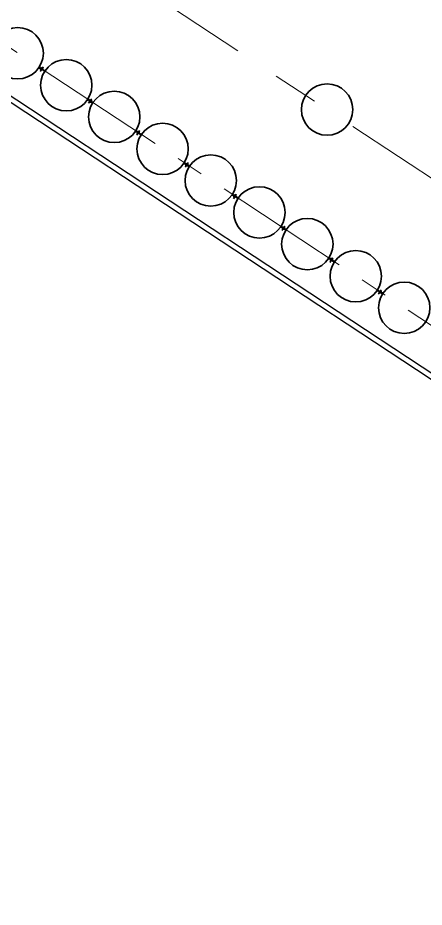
# Model space of a CAD drawing. Header units: millimetres. Extents: x 0 to 581027, y 0 to 6627194.
# Drawn here: x 580651.76 to 580663, y 6625630.98 to 6625655.58 of the extents above; entities that cross this region are included whole.
import ezdxf

# ---------------------------------------------------------------- set-up
doc = ezdxf.new("R2010")
doc.units = ezdxf.units.MM
doc.linetypes.add('CENTERX2', pattern=[20.32, 12.7, -2.54, 2.54, -2.54])
doc.linetypes.add('CONTINOUS', pattern=[0])
for name, color, linetype, lineweight in [('ГР_Верх_строение', 250, 'CONTINOUS', 30), ('ГР_Причал 5_СО8', 123, 'Continuous', 35), ('ГР_Разбивочная ось', 2, 'CENTERX2', 13), ('ГР_Фасонный профиль 2415', 3, 'Continuous', 35), ('ГР_Фасонный профиль 2416', 60, 'Continuous', 35), ('ГР_ШТС1_1а', 4, 'Continuous', 35), ('ГР_ШТС2_1а', 21, 'Continuous', 35), ('ГР_ШТС3д_1а', 111, 'Continuous', 35)]:
    doc.layers.add(name, color=color, linetype=linetype, lineweight=lineweight)
doc.layers.add('Этап 5.2 верхняя бровка', color=7, linetype='Continuous')
doc.layers.add('Этап 5.2 нижняя бровка', color=7, linetype='Continuous')

msp = doc.modelspace()

# ---------------------------------------------------------------- linework, layer by layer
at = {"layer": 'Defpoints', "ltscale": 0.5, "extrusion": (-3.16225e-05, -2.58101e-05, 1), "elevation": -3.288}
for points in [[(580652.39, 6625654.1), (580652.39, 6625654.1), (580652.39, 6625654.1), (580652.39, 6625654.1), (580652.47, 6625654.22)], [(580653.72, 6625653.22), (580653.72, 6625653.22), (580653.72, 6625653.22), (580653.72, 6625653.22), (580653.81, 6625653.34)], [(580655.06, 6625652.34), (580655.06, 6625652.34), (580655.06, 6625652.34), (580655.06, 6625652.34), (580655.14, 6625652.46)], [(580656.4, 6625651.46), (580656.4, 6625651.46), (580656.4, 6625651.46), (580656.4, 6625651.46), (580656.48, 6625651.58)], [(580657.73, 6625650.58), (580657.73, 6625650.58), (580657.73, 6625650.58), (580657.73, 6625650.58), (580657.81, 6625650.7)], [(580659.07, 6625649.7), (580659.07, 6625649.7), (580659.07, 6625649.7), (580659.07, 6625649.7), (580659.15, 6625649.82)], [(580660.4, 6625648.82), (580660.4, 6625648.82), (580660.4, 6625648.82), (580660.4, 6625648.82), (580660.48, 6625648.94)], [(580661.74, 6625647.94), (580661.74, 6625647.94), (580661.74, 6625647.94), (580661.74, 6625647.94), (580661.82, 6625648.06)]]:
    msp.add_lwpolyline(points, dxfattribs=at)
at = {"layer": 'Defpoints', "ltscale": 0.5, "extrusion": (1.66525e-07, 4.28526e-05, 1), "elevation": 1.233}
for points in [[(580652.39, 6625654.1), (580652.39, 6625654.1), (580652.39, 6625654.1), (580652.39, 6625654.1), (580652.47, 6625654.22)], [(580653.72, 6625653.22), (580653.72, 6625653.22), (580653.72, 6625653.22), (580653.72, 6625653.22), (580653.81, 6625653.34)], [(580657.73, 6625650.58), (580657.73, 6625650.58), (580657.73, 6625650.58), (580657.73, 6625650.58), (580657.81, 6625650.7)], [(580659.07, 6625649.7), (580659.07, 6625649.7), (580659.07, 6625649.7), (580659.07, 6625649.7), (580659.15, 6625649.82)]]:
    msp.add_lwpolyline(points, dxfattribs=at)
at = {"layer": 'Defpoints', "ltscale": 0.5, "extrusion": (1.82928e-05, 5.32664e-05, 1), "elevation": 2.994}
for points in [[(580655.06, 6625652.34), (580655.06, 6625652.34), (580655.06, 6625652.34), (580655.06, 6625652.34), (580655.14, 6625652.46)], [(580656.4, 6625651.46), (580656.4, 6625651.46), (580656.4, 6625651.46), (580656.4, 6625651.46), (580656.48, 6625651.58)], [(580660.4, 6625648.82), (580660.4, 6625648.82), (580660.4, 6625648.82), (580660.4, 6625648.82), (580660.48, 6625648.94)], [(580661.74, 6625647.94), (580661.74, 6625647.94), (580661.74, 6625647.94), (580661.74, 6625647.94), (580661.82, 6625648.06)]]:
    msp.add_lwpolyline(points, dxfattribs=at)
at = {"layer": 'ГР_Верх_строение', "color": 6, "ltscale": 10, "elevation": 0}
msp.add_lwpolyline([(580875.68, 6625540.31), (580823.2, 6625540.31), (580560.198, 6625713.617)], dxfattribs=at)
at = {"layer": 'ГР_Причал 5_СО8', "ltscale": 100, "extrusion": (1.84014e-06, -1.21471e-06, 1)}
msp.add_circle((580660.31, 6625653.04, 0.11), 0.71, dxfattribs=at)
at = {"layer": 'ГР_Разбивочная ось', "ltscale": 0.5, "elevation": 0}
msp.add_lwpolyline([(580810.55, 6625554.04), (580563.28, 6625716.98)], dxfattribs=at)
at = {"layer": 'ГР_Разбивочная ось', "ltscale": 0.3, "elevation": 0}
msp.add_lwpolyline([(580880.21, 6625541.41), (580823.53, 6625541.41), (580561.41, 6625714.14)], dxfattribs=at)
at = {"layer": 'ГР_Фасонный профиль 2415', "extrusion": (1.66525e-07, 4.28526e-05, 1), "elevation": 1.233}
for points in [[(580652.41, 6625654.16, 0.414214), (580652.41, 6625654.15), (580652.42, 6625654.15, 0.376367), (580652.42, 6625654.15), (580652.42, 6625654.15, -0.57735), (580652.43, 6625654.16), (580652.49, 6625654.12, -0.339454), (580652.49, 6625654.11), (580652.49, 6625654.11, 0.339454), (580652.49, 6625654.1, 0.414214), (580652.5, 6625654.1, -0.135884), (580652.5, 6625654.12, -0.135884), (580652.51, 6625654.13, 0.414214), (580652.51, 6625654.13, 0.339454), (580652.5, 6625654.13), (580652.5, 6625654.13, -0.339454), (580652.49, 6625654.13), (580652.44, 6625654.17, -0.57735), (580652.44, 6625654.17), (580652.44, 6625654.18, 0.287204), (580652.44, 6625654.18), (580652.44, 6625654.18, 0.414214), (580652.42, 6625654.18)], [(580653.77, 6625653.27, -0.414214), (580653.76, 6625653.26), (580653.76, 6625653.27, -0.376367), (580653.76, 6625653.27), (580653.76, 6625653.27, 0.57735), (580653.76, 6625653.28), (580653.7, 6625653.32, 0.339454), (580653.7, 6625653.32), (580653.69, 6625653.31, -0.339454), (580653.68, 6625653.31, -0.414214), (580653.68, 6625653.32, 0.135884), (580653.69, 6625653.33, 0.135884), (580653.7, 6625653.35, -0.414214), (580653.7, 6625653.35, -0.339454), (580653.71, 6625653.34), (580653.71, 6625653.33, 0.339454), (580653.71, 6625653.33), (580653.77, 6625653.29, 0.57735), (580653.77, 6625653.29), (580653.77, 6625653.3, -0.287204), (580653.78, 6625653.3), (580653.78, 6625653.29, -0.414214), (580653.78, 6625653.28)], [(580657.75, 6625650.64, 0.414214), (580657.76, 6625650.63), (580657.76, 6625650.63, 0.376367), (580657.76, 6625650.63), (580657.76, 6625650.63, -0.57735), (580657.77, 6625650.64), (580657.83, 6625650.6, -0.339454), (580657.83, 6625650.59), (580657.83, 6625650.59, 0.339454), (580657.83, 6625650.58, 0.414214), (580657.84, 6625650.58, -0.135884), (580657.84, 6625650.6, -0.135884), (580657.86, 6625650.61, 0.414214), (580657.85, 6625650.61, 0.339454), (580657.84, 6625650.61), (580657.84, 6625650.61, -0.339454), (580657.83, 6625650.61), (580657.78, 6625650.65, -0.57735), (580657.78, 6625650.65), (580657.78, 6625650.66, 0.287204), (580657.78, 6625650.66), (580657.78, 6625650.66, 0.414214), (580657.77, 6625650.66)], [(580659.11, 6625649.75, -0.414214), (580659.1, 6625649.74), (580659.1, 6625649.75, -0.376367), (580659.1, 6625649.75), (580659.1, 6625649.75, 0.57735), (580659.1, 6625649.76), (580659.04, 6625649.8, 0.339454), (580659.04, 6625649.8), (580659.04, 6625649.79, -0.339454), (580659.02, 6625649.79, -0.414214), (580659.02, 6625649.8, 0.135884), (580659.04, 6625649.81, 0.135884), (580659.04, 6625649.83, -0.414214), (580659.05, 6625649.83, -0.339454), (580659.05, 6625649.82), (580659.05, 6625649.81, 0.339454), (580659.05, 6625649.81), (580659.11, 6625649.77, 0.57735), (580659.11, 6625649.77), (580659.12, 6625649.78, -0.287204), (580659.12, 6625649.78), (580659.12, 6625649.77, -0.414214), (580659.12, 6625649.76)]]:
    msp.add_lwpolyline(points, format="xyb", close=True, dxfattribs=at)
at = {"layer": 'ГР_Фасонный профиль 2415', "extrusion": (1.82928e-05, 5.32664e-05, 1), "elevation": 2.994}
for points in [[(580655.08, 6625652.4, 0.414214), (580655.09, 6625652.39), (580655.09, 6625652.39, 0.376367), (580655.09, 6625652.39), (580655.09, 6625652.39, -0.57735), (580655.1, 6625652.4), (580655.16, 6625652.36, -0.339454), (580655.16, 6625652.35), (580655.16, 6625652.35, 0.339454), (580655.16, 6625652.34, 0.414214), (580655.17, 6625652.34, -0.135884), (580655.17, 6625652.36, -0.135884), (580655.18, 6625652.37, 0.414214), (580655.18, 6625652.37, 0.339454), (580655.17, 6625652.37), (580655.17, 6625652.37, -0.339454), (580655.16, 6625652.37), (580655.11, 6625652.41, -0.57735), (580655.11, 6625652.41), (580655.11, 6625652.42, 0.287204), (580655.11, 6625652.42), (580655.11, 6625652.42, 0.414214), (580655.1, 6625652.42)], [(580656.44, 6625651.51, -0.414214), (580656.43, 6625651.5), (580656.43, 6625651.51, -0.376367), (580656.43, 6625651.51), (580656.43, 6625651.51, 0.57735), (580656.43, 6625651.52), (580656.37, 6625651.56, 0.339454), (580656.37, 6625651.56), (580656.37, 6625651.55, -0.339454), (580656.35, 6625651.55, -0.414214), (580656.35, 6625651.56, 0.135884), (580656.36, 6625651.57, 0.135884), (580656.37, 6625651.59, -0.414214), (580656.38, 6625651.59, -0.339454), (580656.38, 6625651.57), (580656.38, 6625651.57, 0.339454), (580656.38, 6625651.57), (580656.44, 6625651.53, 0.57735), (580656.44, 6625651.53), (580656.44, 6625651.54, -0.287204), (580656.45, 6625651.54), (580656.45, 6625651.53, -0.414214), (580656.45, 6625651.52)], [(580660.43, 6625648.88, 0.414214), (580660.43, 6625648.87), (580660.43, 6625648.87, 0.376367), (580660.43, 6625648.87), (580660.43, 6625648.87, -0.57735), (580660.44, 6625648.88), (580660.5, 6625648.84, -0.339454), (580660.5, 6625648.83), (580660.5, 6625648.83, 0.339454), (580660.5, 6625648.82, 0.414214), (580660.51, 6625648.82, -0.135884), (580660.51, 6625648.84, -0.135884), (580660.53, 6625648.85, 0.414214), (580660.53, 6625648.85, 0.339454), (580660.51, 6625648.85), (580660.51, 6625648.85, -0.339454), (580660.51, 6625648.85), (580660.45, 6625648.89, -0.57735), (580660.45, 6625648.89), (580660.45, 6625648.9, 0.287204), (580660.45, 6625648.9), (580660.45, 6625648.9, 0.414214), (580660.44, 6625648.9)], [(580661.78, 6625647.99, -0.414214), (580661.77, 6625647.98), (580661.77, 6625647.99, -0.376367), (580661.77, 6625647.99), (580661.77, 6625647.99, 0.57735), (580661.77, 6625648), (580661.72, 6625648.04, 0.339454), (580661.71, 6625648.04), (580661.71, 6625648.03, -0.339454), (580661.7, 6625648.03, -0.414214), (580661.69, 6625648.04, 0.135884), (580661.71, 6625648.05, 0.135884), (580661.71, 6625648.07, -0.414214), (580661.72, 6625648.07, -0.339454), (580661.72, 6625648.05), (580661.72, 6625648.05, 0.339454), (580661.72, 6625648.05), (580661.78, 6625648.01, 0.57735), (580661.79, 6625648.01), (580661.79, 6625648.02, -0.287204), (580661.79, 6625648.02), (580661.79, 6625648.01, -0.414214), (580661.8, 6625648)]]:
    msp.add_lwpolyline(points, format="xyb", close=True, dxfattribs=at)
at = {"layer": 'ГР_Фасонный профиль 2416', "extrusion": (-3.16225e-05, -2.58101e-05, 1), "elevation": -3.288}
for points in [[(580652.41, 6625654.17), (580652.41, 6625654.16, 0.414214), (580652.41, 6625654.15), (580652.42, 6625654.15, 0.482551), (580652.42, 6625654.15), (580652.42, 6625654.15, -0.414214), (580652.43, 6625654.15), (580652.43, 6625654.15, -0.414214), (580652.43, 6625654.14), (580652.43, 6625654.14, -0.414214), (580652.41, 6625654.14), (580652.4, 6625654.14, -0.296184), (580652.39, 6625654.16, 0.414214), (580652.39, 6625654.18), (580652.37, 6625654.2, 0.339454), (580652.36, 6625654.2), (580652.36, 6625654.19, -0.339454), (580652.35, 6625654.19, -0.414214), (580652.35, 6625654.2, 0.135884), (580652.36, 6625654.21, 0.135884), (580652.36, 6625654.23, -0.414214), (580652.37, 6625654.23, -0.339454), (580652.37, 6625654.22), (580652.37, 6625654.21, 0.339454), (580652.37, 6625654.21), (580652.4, 6625654.19, 0.414214), (580652.42, 6625654.2, -0.296184), (580652.44, 6625654.2), (580652.45, 6625654.19, -0.414214), (580652.45, 6625654.17), (580652.45, 6625654.17, -0.414214), (580652.44, 6625654.17), (580652.44, 6625654.17, -0.414214), (580652.44, 6625654.17), (580652.44, 6625654.18, 0.482551), (580652.44, 6625654.18), (580652.43, 6625654.19, 0.414214), (580652.42, 6625654.18)], [(580653.78, 6625653.27), (580653.77, 6625653.26, -0.414214), (580653.76, 6625653.26), (580653.76, 6625653.26, -0.482551), (580653.76, 6625653.27), (580653.76, 6625653.27, 0.414214), (580653.76, 6625653.28), (580653.76, 6625653.28, 0.414214), (580653.74, 6625653.27), (580653.74, 6625653.27, 0.414214), (580653.75, 6625653.25), (580653.75, 6625653.25, 0.296184), (580653.78, 6625653.25, -0.414214), (580653.8, 6625653.25), (580653.82, 6625653.24, -0.339454), (580653.82, 6625653.23), (580653.82, 6625653.23, 0.339454), (580653.83, 6625653.22, 0.414214), (580653.83, 6625653.22, -0.135884), (580653.84, 6625653.24, -0.135884), (580653.85, 6625653.25, 0.414214), (580653.85, 6625653.25, 0.339454), (580653.84, 6625653.25), (580653.83, 6625653.25, -0.339454), (580653.83, 6625653.25), (580653.81, 6625653.26, -0.414214), (580653.8, 6625653.28, 0.296184), (580653.79, 6625653.31), (580653.79, 6625653.31, 0.414214), (580653.76, 6625653.3), (580653.76, 6625653.3, 0.414214), (580653.77, 6625653.29), (580653.77, 6625653.29, 0.414214), (580653.77, 6625653.29), (580653.77, 6625653.3, -0.482551), (580653.78, 6625653.3), (580653.78, 6625653.3, -0.414214), (580653.79, 6625653.28)], [(580655.09, 6625652.41), (580655.08, 6625652.4, 0.414214), (580655.08, 6625652.39), (580655.09, 6625652.39, 0.482551), (580655.09, 6625652.39), (580655.09, 6625652.39, -0.414214), (580655.1, 6625652.39), (580655.1, 6625652.39, -0.414214), (580655.1, 6625652.38), (580655.1, 6625652.38, -0.414214), (580655.08, 6625652.38), (580655.07, 6625652.38, -0.296184), (580655.06, 6625652.4, 0.414214), (580655.06, 6625652.42), (580655.04, 6625652.44, 0.339454), (580655.03, 6625652.44), (580655.03, 6625652.43, -0.339454), (580655.02, 6625652.43, -0.414214), (580655.02, 6625652.44, 0.135884), (580655.03, 6625652.45, 0.135884), (580655.03, 6625652.47, -0.414214), (580655.04, 6625652.47, -0.339454), (580655.04, 6625652.46), (580655.04, 6625652.45, 0.339454), (580655.04, 6625652.45), (580655.07, 6625652.43, 0.414214), (580655.09, 6625652.44, -0.296184), (580655.11, 6625652.44), (580655.12, 6625652.43, -0.414214), (580655.12, 6625652.41), (580655.12, 6625652.41, -0.414214), (580655.11, 6625652.41), (580655.11, 6625652.41, -0.414214), (580655.11, 6625652.41), (580655.11, 6625652.42, 0.482551), (580655.11, 6625652.42), (580655.11, 6625652.43, 0.414214), (580655.09, 6625652.42)], [(580656.45, 6625651.51), (580656.45, 6625651.5, -0.414214), (580656.43, 6625651.5), (580656.43, 6625651.5, -0.482551), (580656.43, 6625651.51), (580656.43, 6625651.51, 0.414214), (580656.43, 6625651.52), (580656.43, 6625651.52, 0.414214), (580656.41, 6625651.51), (580656.41, 6625651.51, 0.414214), (580656.42, 6625651.49), (580656.43, 6625651.49, 0.296184), (580656.45, 6625651.49, -0.414214), (580656.47, 6625651.49), (580656.49, 6625651.48, -0.339454), (580656.49, 6625651.47), (580656.49, 6625651.47, 0.339454), (580656.5, 6625651.46, 0.414214), (580656.5, 6625651.46, -0.135884), (580656.51, 6625651.48, -0.135884), (580656.52, 6625651.49, 0.414214), (580656.52, 6625651.49, 0.339454), (580656.51, 6625651.49), (580656.5, 6625651.49, -0.339454), (580656.5, 6625651.49), (580656.48, 6625651.5, -0.414214), (580656.47, 6625651.52, 0.296184), (580656.46, 6625651.55), (580656.46, 6625651.55, 0.414214), (580656.43, 6625651.54), (580656.43, 6625651.54, 0.414214), (580656.44, 6625651.53), (580656.44, 6625651.53, 0.414214), (580656.44, 6625651.53), (580656.45, 6625651.54, -0.482551), (580656.45, 6625651.54), (580656.46, 6625651.54, -0.414214), (580656.46, 6625651.52)], [(580657.76, 6625650.65), (580657.75, 6625650.64, 0.414214), (580657.75, 6625650.63), (580657.76, 6625650.63, 0.482551), (580657.76, 6625650.63), (580657.76, 6625650.63, -0.414214), (580657.77, 6625650.63), (580657.77, 6625650.63, -0.414214), (580657.77, 6625650.62), (580657.77, 6625650.62, -0.414214), (580657.75, 6625650.62), (580657.75, 6625650.62, -0.296184), (580657.74, 6625650.64, 0.414214), (580657.73, 6625650.66), (580657.71, 6625650.68, 0.339454), (580657.7, 6625650.68), (580657.7, 6625650.67, -0.339454), (580657.69, 6625650.67, -0.414214), (580657.69, 6625650.68, 0.135884), (580657.7, 6625650.69, 0.135884), (580657.71, 6625650.71, -0.414214), (580657.71, 6625650.71, -0.339454), (580657.71, 6625650.69), (580657.71, 6625650.69, 0.339454), (580657.72, 6625650.69), (580657.74, 6625650.67, 0.414214), (580657.76, 6625650.68, -0.296184), (580657.78, 6625650.68), (580657.79, 6625650.67, -0.414214), (580657.79, 6625650.65), (580657.79, 6625650.65, -0.414214), (580657.78, 6625650.65), (580657.78, 6625650.65, -0.414214), (580657.78, 6625650.65), (580657.78, 6625650.66, 0.482551), (580657.78, 6625650.66), (580657.78, 6625650.67, 0.414214), (580657.76, 6625650.66)], [(580659.12, 6625649.75), (580659.12, 6625649.74, -0.414214), (580659.1, 6625649.74), (580659.1, 6625649.74, -0.482551), (580659.1, 6625649.75), (580659.1, 6625649.75, 0.414214), (580659.1, 6625649.76), (580659.1, 6625649.76, 0.414214), (580659.09, 6625649.75), (580659.09, 6625649.75, 0.414214), (580659.09, 6625649.73), (580659.1, 6625649.73, 0.296184), (580659.12, 6625649.73, -0.414214), (580659.14, 6625649.73), (580659.16, 6625649.72, -0.339454), (580659.17, 6625649.71), (580659.16, 6625649.71, 0.339454), (580659.17, 6625649.7, 0.414214), (580659.17, 6625649.7, -0.135884), (580659.18, 6625649.72, -0.135884), (580659.19, 6625649.73, 0.414214), (580659.19, 6625649.73, 0.339454), (580659.18, 6625649.73), (580659.18, 6625649.73, -0.339454), (580659.17, 6625649.73), (580659.15, 6625649.74, -0.414214), (580659.14, 6625649.76, 0.296184), (580659.13, 6625649.79), (580659.13, 6625649.79, 0.414214), (580659.11, 6625649.78), (580659.11, 6625649.78, 0.414214), (580659.11, 6625649.77), (580659.11, 6625649.77, 0.414214), (580659.11, 6625649.77), (580659.12, 6625649.78, -0.482551), (580659.12, 6625649.78), (580659.13, 6625649.78, -0.414214), (580659.13, 6625649.76)], [(580660.43, 6625648.89), (580660.42, 6625648.88, 0.414214), (580660.42, 6625648.87), (580660.43, 6625648.87, 0.482551), (580660.43, 6625648.87), (580660.44, 6625648.87, -0.414214), (580660.44, 6625648.87), (580660.44, 6625648.87, -0.414214), (580660.44, 6625648.86), (580660.44, 6625648.86, -0.414214), (580660.42, 6625648.86), (580660.42, 6625648.86, -0.296184), (580660.41, 6625648.88, 0.414214), (580660.4, 6625648.9), (580660.38, 6625648.92, 0.339454), (580660.37, 6625648.92), (580660.37, 6625648.91, -0.339454), (580660.36, 6625648.91, -0.414214), (580660.36, 6625648.92, 0.135884), (580660.37, 6625648.93, 0.135884), (580660.38, 6625648.95, -0.414214), (580660.38, 6625648.95, -0.339454), (580660.39, 6625648.93), (580660.38, 6625648.93, 0.339454), (580660.39, 6625648.93), (580660.41, 6625648.91, 0.414214), (580660.43, 6625648.92, -0.296184), (580660.45, 6625648.92), (580660.46, 6625648.91, -0.414214), (580660.46, 6625648.89), (580660.46, 6625648.89, -0.414214), (580660.45, 6625648.89), (580660.45, 6625648.89, -0.414214), (580660.45, 6625648.89), (580660.45, 6625648.9, 0.482551), (580660.45, 6625648.9), (580660.45, 6625648.91, 0.414214), (580660.43, 6625648.9)], [(580661.79, 6625647.99), (580661.79, 6625647.98, -0.414214), (580661.77, 6625647.98), (580661.77, 6625647.98, -0.482551), (580661.77, 6625647.99), (580661.77, 6625647.99, 0.414214), (580661.77, 6625648), (580661.77, 6625648, 0.414214), (580661.76, 6625647.99), (580661.76, 6625647.99, 0.414214), (580661.76, 6625647.97), (580661.77, 6625647.97, 0.296184), (580661.79, 6625647.97, -0.414214), (580661.81, 6625647.97), (580661.83, 6625647.96, -0.339454), (580661.84, 6625647.95), (580661.83, 6625647.95, 0.339454), (580661.84, 6625647.94, 0.414214), (580661.84, 6625647.94, -0.135884), (580661.85, 6625647.96, -0.135884), (580661.86, 6625647.97, 0.414214), (580661.86, 6625647.97, 0.339454), (580661.85, 6625647.97), (580661.85, 6625647.97, -0.339454), (580661.84, 6625647.97), (580661.82, 6625647.98, -0.414214), (580661.81, 6625648, 0.296184), (580661.8, 6625648.03), (580661.8, 6625648.03, 0.414214), (580661.78, 6625648.02), (580661.78, 6625648.02, 0.414214), (580661.78, 6625648.01), (580661.78, 6625648.01, 0.414214), (580661.79, 6625648.01), (580661.79, 6625648.02, -0.482551), (580661.79, 6625648.02), (580661.8, 6625648.02, -0.414214), (580661.8, 6625648)]]:
    msp.add_lwpolyline(points, format="xyb", close=True, dxfattribs=at)
at = {"layer": 'ГР_ШТС1_1а', "extrusion": (-3.16225e-05, -2.58101e-05, 1)}
for centre in [(580651.76, 6625654.6, -3.29), (580654.43, 6625652.84, -3.29), (580657.1, 6625651.08, -3.29), (580659.77, 6625649.32, -3.29), (580662.45, 6625647.56, -3.29)]:
    msp.add_circle(centre, 0.71, dxfattribs=at)
at = {"layer": 'ГР_ШТС2_1а', "extrusion": (1.82928e-05, 5.32664e-05, 1)}
for centre in [(580655.77, 6625651.96, 2.99), (580661.11, 6625648.44, 2.99)]:
    msp.add_circle(centre, 0.71, dxfattribs=at)
at = {"layer": 'ГР_ШТС3д_1а', "extrusion": (1.66525e-07, 4.28526e-05, 1)}
for centre in [(580653.1, 6625653.72, 1.23), (580658.44, 6625650.2, 1.23)]:
    msp.add_circle(centre, 0.71, dxfattribs=at)
at = {"layer": 'Этап 5.2 верхняя бровка', "color": 3, "linetype": 'Continuous', "lineweight": 30}
msp.add_lwpolyline([(580025.73, 6625725.21), (580144.31, 6625626.85), (580198.01, 6625585.68), (580306.45, 6625503.96), (580380.3, 6625452.25, -0.007042), (580424.66, 6625424.55, -0.01078), (580452.97, 6625405.43, -0.000003), (580488.81, 6625380.08, -0.000055), (580490.46, 6625378.91, -0.000083), (580499.82, 6625372.28, 0.000042), (580518.49, 6625359.07, 0.014493), (580533.47, 6625349.1, 0.004205), (580586.34, 6625316.72, 0.045482), (580608.84, 6625305.84, 0.025712), (580650.9, 6625292.46, 0.178181), (580685.89, 6625295.84, 0.112994), (580728.34, 6625329.74), (580768.13, 6625390.9), (580811.37, 6625457.98), (580825.99, 6625484.4), (580843.64, 6625527.16)], format="xyb", dxfattribs=at)
at = {"layer": 'Этап 5.2 нижняя бровка', "color": 1, "lineweight": 30}
msp.add_lwpolyline([(580034.53, 6625734.49), (580560.2, 6625713.68), (580560.18, 6625713.46), (580823.18, 6625540.15), (580784.51, 6625481.76), (580737.88, 6625410.99), (580697.72, 6625350.06), (580412.01, 6625509.64), (580025.99, 6625725.17), (580032.37, 6625730.74), (580034.53, 6625734.49)], close=True, dxfattribs=at)

doc.saveas('drawing.dxf')
